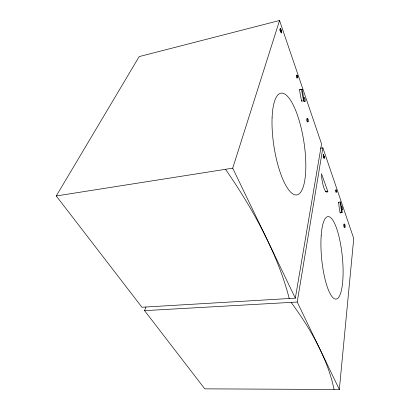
<?xml version="1.0" encoding="UTF-8"?>
<svg xmlns="http://www.w3.org/2000/svg" width="410" height="410" viewBox="0 0 410 410"><rect width="100%" height="100%" fill="white"/><g stroke="black" fill="none" stroke-linecap="round" stroke-linejoin="round"><path stroke-width="0.61" d="M145.914 307.064L144.566 310.647L204.78 388.854L339.342 389.5L353.738 238.471L322.87 147.795L320.343 148.2M339.342 389.5L297.199 302.032L322.87 147.795M295.333 298.157L321.553 143.92L279.548 20.5L139.18 56.595L56.262 195.959L141.942 307.244L295.333 298.157L232.706 168.172L279.548 20.5M299.572 89.769L302.242 89.39A25.251 6.76 80.1 0 1 303.707 100.763L301.729 101.152A23.498 5.945 80.4 0 1 299.572 89.769L302.242 89.39M56.262 195.959L232.706 168.172M326.683 191.706L327.846 191.552L321.491 173.671A13.561 3.362 82.5 0 0 323.885 187.831A13.561 3.362 82.5 0 0 327.846 191.552L325.33 191.332M341.638 212.559L340.341 213.01L340.054 212.395A15.129 3.429 83.2 0 1 338.701 202.197L340.438 201.981A26.527 6.314 83.4 0 1 342.217 212.493L342.032 212.795L341.786 212.195A15.149 3.393 83.2 0 1 340.438 201.981M340.054 212.395L341.786 212.195M144.566 310.647L297.199 302.032M336.154 192.147A1.189 0.277 82.9 0 1 335.739 191.757A1.189 0.277 82.9 0 1 335.616 190.178A1.189 0.277 82.9 0 1 336.005 190.296M291.12 302.375A494.906 193.417 25.7 0 1 334.068 389.474M341.34 206.645A1.742 0.4 83.3 0 1 341.453 206.819M341.791 209.812A1.742 0.4 83.3 0 1 341.714 209.992M344.477 227.381A1.737 0.395 83.7 0 1 343.764 225.72A1.737 0.395 83.7 0 1 344.164 224.193M338.701 202.197A26.491 6.381 83.4 0 1 338.885 203.022M303.707 100.763A23.529 5.883 80.4 0 1 301.56 89.365M301.668 100.245A25.215 6.832 80.1 0 1 301.729 101.152M225.505 169.309A664.774 261.693 31.7 0 1 289.219 298.516M307.705 121.585A1.712 0.446 81 0 1 307.126 121.575A1.712 0.446 81 0 1 306.711 119.428A1.712 0.446 81 0 1 307.151 118.705M304.507 101.475A2.076 0.538 80.5 0 1 303.651 100.747M303.349 99.189A2.076 0.538 80.5 0 1 303.784 97.734M297.204 77.608A1.43 0.374 79.8 0 1 296.686 77.721A1.43 0.374 79.8 0 1 296.327 75.727A1.43 0.374 79.8 0 1 296.845 75.624M280.317 29.171C280.578 30.053 280.63 27.649 280.317 29.171M324.192 157.717L324.187 158.116L324.418 156.297L324.192 157.717M280.199 29.156L280.425 30.053L280.835 28.218C280.86 29.069 280.225 27.629 280.199 29.156M281.239 32.282C281.583 33.128 281.865 29.202 281.239 32.282M323.88 156.917C323.931 159.111 324.382 154.262 323.88 156.917M323.362 155.385L323.521 156.21L323.746 154.293L323.362 155.385M280.681 30.268L280.778 30.519L281.055 29.704L280.783 31.098L280.553 30.278L280.86 29.125L280.681 30.268M323.618 156.225L323.782 156.963L323.787 155.108L323.618 156.225M324.115 156.517L324.095 156.784L324.115 156.517M323.439 155.369C323.541 156.369 323.669 153.909 323.439 155.369M280.932 31.145C280.963 33.615 281.737 28.802 280.932 31.145M281.301 30.94C281.178 31.642 281.152 30.196 281.301 30.94M323.833 157.609L323.803 157.589A2.086 0.512 82 0 1 323.193 156.22L323.152 155.908A2.086 0.512 82 0 0 323.756 157.281L324.11 158.424L323.833 157.609M281.229 33L281.198 32.764A1.138 0.302 78.5 0 0 280.742 31.442A2.562 0.682 78.5 0 1 279.886 29.402L279.938 29.776A2.562 0.682 78.5 0 0 280.799 31.816A1.138 0.302 78.5 0 1 281.229 33M336.169 190.414A1.194 0.277 82.9 0 0 336.615 192.213A1.194 0.277 82.9 0 0 336.661 190.465A1.194 0.277 82.9 0 0 336.169 190.414M321.199 235.386A41.436 10.383 84.4 0 0 335.226 299.034A41.436 10.383 84.4 0 0 339.577 239.091A41.436 10.383 84.4 0 0 321.199 235.386M307.367 119.192A1.712 0.441 81 0 0 308.084 121.852A1.712 0.441 81 0 0 308.176 119.459A1.712 0.441 81 0 0 307.367 119.192M344.313 224.624A1.737 0.395 83.6 0 0 344.856 227.417A1.737 0.395 83.6 0 0 345.041 225.09A1.737 0.395 83.6 0 0 344.313 224.624M341.55 207.388A1.742 0.4 83.3 0 0 342.186 209.981A1.742 0.4 83.3 0 0 342.242 207.378A1.742 0.4 83.3 0 0 341.55 207.388M303.979 98.574A2.076 0.533 80.5 0 0 304.932 101.629A2.076 0.533 80.5 0 0 304.912 98.543A2.076 0.533 80.5 0 0 303.979 98.574M272.096 117.629A51.496 15.144 81.2 0 0 295.743 194.965A51.496 15.144 81.2 0 0 298.864 119.494A51.496 15.144 81.2 0 0 272.096 117.629M296.994 75.589A1.43 0.374 79.8 0 0 297.583 77.905A1.43 0.374 79.8 0 0 297.716 76.086A1.43 0.374 79.8 0 0 296.994 75.589"/></g></svg>
